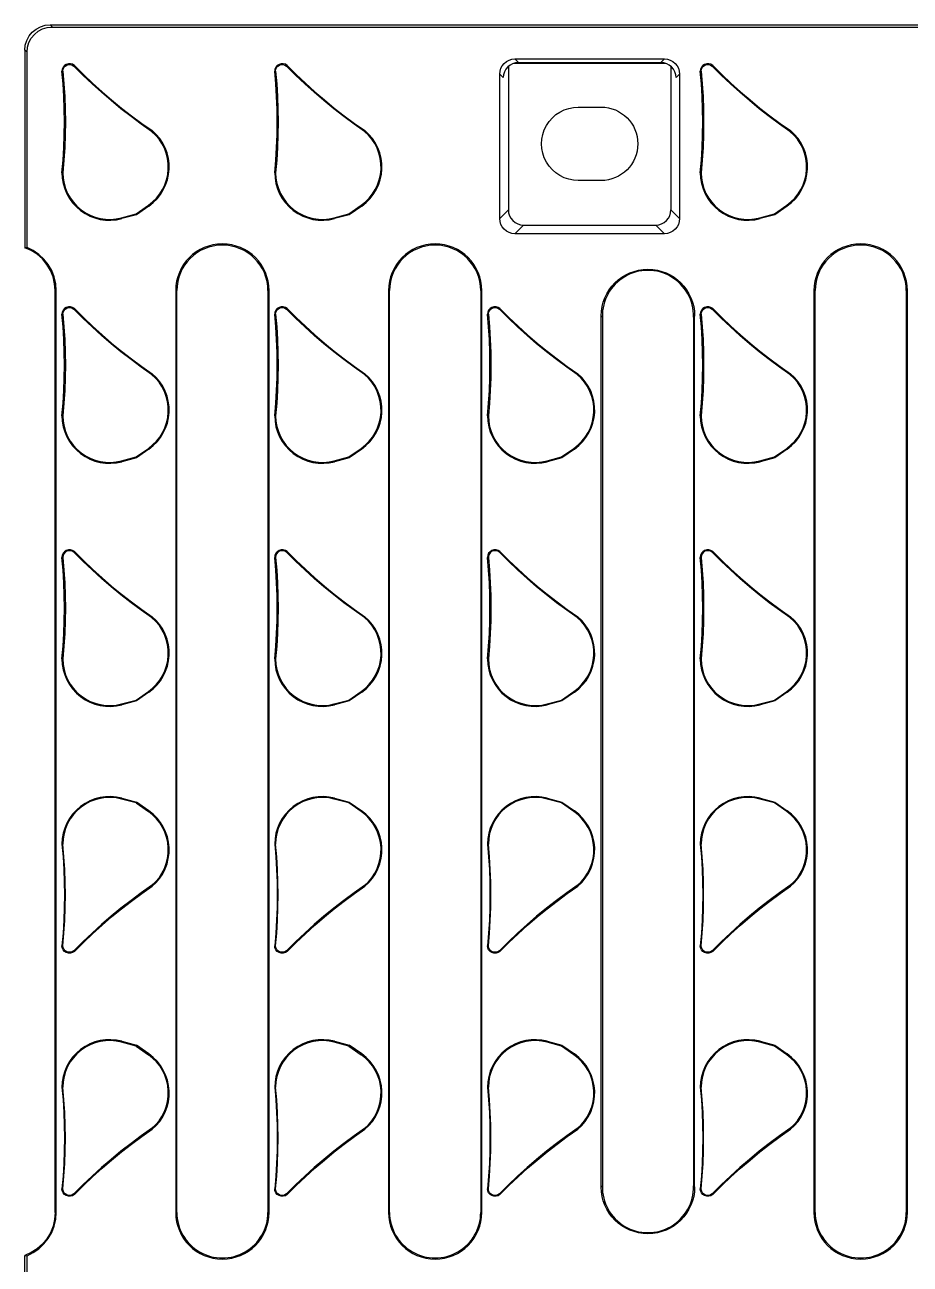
# Model space of a CAD drawing. Header units: millimetres. Extents: x 29006 to 29645, y 5570 to 5801.
# Drawn here: x 29339.55 to 29374.65, y 5623.56 to 5672.71 of the extents above; entities that cross this region are included whole.
import ezdxf

# ---------------------------------------------------------------- set-up
doc = ezdxf.new("R2010")
doc.units = ezdxf.units.MM

msp = doc.modelspace()

# ---------------------------------------------------------------- linework, layer by layer
at = {"color": 0}
for points in [[(29339.64, 5671.619), (29339.552, 5671.707), (29339.571, 5671.902), (29339.628, 5672.09), (29339.72, 5672.263), (29339.844, 5672.415), (29339.996, 5672.539), (29340.169, 5672.631), (29340.357, 5672.688), (29340.552, 5672.707), (29340.64, 5672.619)], [(29340.552, 5672.707), (29340.556, 5672.707), (29366.044, 5672.707), (29366.668, 5672.707), (29412.435, 5672.707), (29413.06, 5672.707), (29438.548, 5672.707), (29438.552, 5672.707)], [(29339.64, 5616.165), (29339.64, 5623.901), (29339.886, 5624.022), (29340.112, 5624.179), (29340.313, 5624.367), (29340.483, 5624.582), (29340.62, 5624.821), (29340.719, 5625.076), (29340.78, 5625.345), (29340.8, 5625.619), (29340.8, 5662.165), (29340.78, 5662.439), (29340.719, 5662.707), (29340.62, 5662.963), (29340.483, 5663.201), (29340.313, 5663.417), (29340.112, 5663.605), (29339.886, 5663.761), (29339.64, 5663.882), (29339.64, 5671.619), (29339.659, 5671.815), (29339.716, 5672.002), (29339.808, 5672.175), (29339.932, 5672.327), (29340.084, 5672.451), (29340.257, 5672.543), (29340.445, 5672.6), (29340.64, 5672.619), (29438.464, 5672.619)], [(29339.552, 5671.707), (29339.552, 5671.703), (29339.552, 5665.193), (29339.552, 5663.869), (29339.596, 5663.876), (29339.64, 5663.882)], [(29358.977, 5671.352), (29359.118, 5671.211), (29359, 5671.2), (29358.888, 5671.165), (29358.784, 5671.11), (29358.693, 5671.036), (29358.619, 5670.945), (29358.563, 5670.841), (29358.529, 5670.728), (29358.518, 5670.611), (29358.377, 5670.752)], [(29358.939, 5671.184), (29364.944, 5671.184)], [(29359.118, 5671.211), (29364.765, 5671.211)], [(29365.506, 5670.752), (29365.365, 5670.611), (29365.354, 5670.728), (29365.32, 5670.841), (29365.264, 5670.945), (29365.19, 5671.036), (29365.099, 5671.11), (29364.995, 5671.165), (29364.883, 5671.2), (29364.765, 5671.211), (29364.906, 5671.352)], [(29341.059, 5670.868), (29341.103, 5670.366), (29341.134, 5669.862), (29341.153, 5669.358), (29341.159, 5668.854), (29341.153, 5668.349), (29341.134, 5667.845), (29341.103, 5667.342), (29341.059, 5666.84), (29341.023, 5666.841), (29341.067, 5667.344), (29341.099, 5667.846), (29341.117, 5668.35), (29341.124, 5668.854), (29341.117, 5669.358), (29341.099, 5669.862), (29341.067, 5670.364), (29341.023, 5670.866)], [(29341.518, 5671.097), (29341.875, 5670.741), (29342.24, 5670.394), (29342.613, 5670.055), (29342.995, 5669.727), (29343.385, 5669.407), (29343.783, 5669.098), (29344.189, 5668.799), (29344.602, 5668.51), (29344.58, 5668.482), (29344.167, 5668.771), (29343.762, 5669.071), (29343.363, 5669.38), (29342.973, 5669.7), (29342.591, 5670.029), (29342.217, 5670.367), (29341.851, 5670.715), (29341.494, 5671.071)], [(29349.492, 5670.868), (29349.536, 5670.366), (29349.567, 5669.862), (29349.586, 5669.358), (29349.593, 5668.854), (29349.586, 5668.349), (29349.567, 5667.845), (29349.536, 5667.342), (29349.492, 5666.84), (29349.457, 5666.841), (29349.501, 5667.344), (29349.532, 5667.846), (29349.551, 5668.35), (29349.558, 5668.854), (29349.551, 5669.358), (29349.532, 5669.862), (29349.501, 5670.364), (29349.457, 5670.866)], [(29349.952, 5671.097), (29350.308, 5670.741), (29350.673, 5670.394), (29351.047, 5670.055), (29351.429, 5669.727), (29351.819, 5669.407), (29352.217, 5669.098), (29352.622, 5668.799), (29353.035, 5668.51), (29353.014, 5668.482), (29352.601, 5668.771), (29352.195, 5669.071), (29351.797, 5669.38), (29351.406, 5669.7), (29351.024, 5670.029), (29350.65, 5670.367), (29350.285, 5670.715), (29349.928, 5671.071)], [(29358.72, 5671.06), (29358.72, 5665.366), (29358.377, 5665.024)], [(29365.163, 5671.06), (29365.163, 5665.366), (29365.506, 5665.024)], [(29366.36, 5670.868), (29366.404, 5670.366), (29366.435, 5669.862), (29366.454, 5669.358), (29366.46, 5668.854), (29366.454, 5668.349), (29366.435, 5667.845), (29366.404, 5667.342), (29366.36, 5666.84), (29366.324, 5666.841), (29366.368, 5667.344), (29366.4, 5667.846), (29366.419, 5668.35), (29366.425, 5668.854), (29366.419, 5669.358), (29366.4, 5669.862), (29366.368, 5670.364), (29366.324, 5670.866)], [(29366.819, 5671.097), (29367.176, 5670.741), (29367.541, 5670.394), (29367.914, 5670.055), (29368.297, 5669.727), (29368.687, 5669.407), (29369.085, 5669.098), (29369.49, 5668.799), (29369.903, 5668.51), (29369.882, 5668.482), (29369.468, 5668.771), (29369.063, 5669.071), (29368.664, 5669.38), (29368.274, 5669.7), (29367.892, 5670.029), (29367.518, 5670.367), (29367.152, 5670.715), (29366.796, 5671.071)], [(29343.963, 5665.209), (29343.978, 5665.177), (29343.396, 5665.021), (29343.387, 5665.055), (29343.963, 5665.209), (29344.451, 5665.551), (29344.471, 5665.522), (29343.978, 5665.177)], [(29352.396, 5665.209), (29352.411, 5665.177), (29351.829, 5665.021), (29351.821, 5665.055), (29352.396, 5665.209), (29352.885, 5665.551), (29352.905, 5665.522), (29352.411, 5665.177)], [(29358.72, 5665.366), (29358.731, 5665.249), (29358.765, 5665.137), (29358.821, 5665.033), (29358.895, 5664.942), (29358.986, 5664.867), (29359.09, 5664.812), (29359.203, 5664.778), (29359.32, 5664.766), (29358.977, 5664.424)], [(29364.906, 5664.424), (29364.563, 5664.766), (29364.68, 5664.778), (29364.793, 5664.812), (29364.897, 5664.867), (29364.988, 5664.942), (29365.062, 5665.033), (29365.118, 5665.137), (29365.152, 5665.249), (29365.163, 5665.366)], [(29369.264, 5665.209), (29369.279, 5665.177), (29368.697, 5665.021), (29368.688, 5665.055), (29369.264, 5665.209), (29369.752, 5665.551), (29369.773, 5665.522), (29369.279, 5665.177)], [(29359.32, 5664.766), (29364.563, 5664.766)], [(29340.8, 5662.165), (29340.757, 5662.165), (29340.735, 5662.442), (29340.672, 5662.712), (29340.568, 5662.97), (29340.425, 5663.208), (29340.248, 5663.422), (29340.04, 5663.606), (29339.806, 5663.756), (29339.552, 5663.869)], [(29340.8, 5625.619), (29340.757, 5625.619), (29340.757, 5662.165)], [(29341.518, 5661.459), (29341.875, 5661.102), (29342.24, 5660.755), (29342.613, 5660.417), (29342.995, 5660.088), (29343.385, 5659.769), (29343.783, 5659.46), (29344.189, 5659.161), (29344.602, 5658.871), (29344.58, 5658.843), (29344.167, 5659.133), (29343.762, 5659.432), (29343.363, 5659.742), (29342.973, 5660.061), (29342.591, 5660.39), (29342.217, 5660.729), (29341.851, 5661.076), (29341.494, 5661.433)], [(29349.952, 5661.459), (29350.308, 5661.102), (29350.673, 5660.755), (29351.047, 5660.417), (29351.429, 5660.088), (29351.819, 5659.769), (29352.217, 5659.46), (29352.622, 5659.161), (29353.035, 5658.871), (29353.014, 5658.843), (29352.601, 5659.133), (29352.195, 5659.432), (29351.797, 5659.742), (29351.406, 5660.061), (29351.024, 5660.39), (29350.65, 5660.729), (29350.285, 5661.076), (29349.928, 5661.433)], [(29358.386, 5661.459), (29358.742, 5661.102), (29359.107, 5660.755), (29359.481, 5660.417), (29359.863, 5660.088), (29360.253, 5659.769), (29360.651, 5659.46), (29361.056, 5659.161), (29361.469, 5658.871), (29361.448, 5658.843), (29361.035, 5659.133), (29360.629, 5659.432), (29360.231, 5659.742), (29359.84, 5660.061), (29359.458, 5660.39), (29359.084, 5660.729), (29358.718, 5661.076), (29358.362, 5661.433)], [(29366.819, 5661.459), (29367.176, 5661.102), (29367.541, 5660.755), (29367.914, 5660.417), (29368.297, 5660.088), (29368.687, 5659.769), (29369.085, 5659.46), (29369.49, 5659.161), (29369.903, 5658.871), (29369.882, 5658.843), (29369.468, 5659.133), (29369.063, 5659.432), (29368.664, 5659.742), (29368.274, 5660.061), (29367.892, 5660.39), (29367.518, 5660.729), (29367.152, 5661.076), (29366.796, 5661.433)], [(29341.059, 5661.229), (29341.103, 5660.727), (29341.134, 5660.224), (29341.153, 5659.719), (29341.159, 5659.215), (29341.153, 5658.711), (29341.134, 5658.207), (29341.103, 5657.703), (29341.059, 5657.201), (29341.023, 5657.203), (29341.067, 5657.705), (29341.099, 5658.208), (29341.117, 5658.711), (29341.124, 5659.215), (29341.117, 5659.719), (29341.099, 5660.223), (29341.067, 5660.726), (29341.023, 5661.228)], [(29349.492, 5661.229), (29349.536, 5660.727), (29349.567, 5660.224), (29349.586, 5659.719), (29349.593, 5659.215), (29349.586, 5658.711), (29349.567, 5658.207), (29349.536, 5657.703), (29349.492, 5657.201), (29349.457, 5657.203), (29349.501, 5657.705), (29349.532, 5658.208), (29349.551, 5658.711), (29349.558, 5659.215), (29349.551, 5659.719), (29349.532, 5660.223), (29349.501, 5660.726), (29349.457, 5661.228)], [(29357.926, 5661.229), (29357.97, 5660.727), (29358.001, 5660.224), (29358.02, 5659.719), (29358.026, 5659.215), (29358.02, 5658.711), (29358.001, 5658.207), (29357.97, 5657.703), (29357.926, 5657.201), (29357.891, 5657.203), (29357.935, 5657.705), (29357.966, 5658.208), (29357.985, 5658.711), (29357.991, 5659.215), (29357.985, 5659.719), (29357.966, 5660.223), (29357.935, 5660.726), (29357.891, 5661.228)], [(29366.36, 5661.229), (29366.404, 5660.727), (29366.435, 5660.224), (29366.454, 5659.719), (29366.46, 5659.215), (29366.454, 5658.711), (29366.435, 5658.207), (29366.404, 5657.703), (29366.36, 5657.201), (29366.324, 5657.203), (29366.368, 5657.705), (29366.4, 5658.208), (29366.419, 5658.711), (29366.425, 5659.215), (29366.419, 5659.719), (29366.4, 5660.223), (29366.368, 5660.726), (29366.324, 5661.228)], [(29343.963, 5655.57), (29343.978, 5655.538), (29343.396, 5655.382), (29343.387, 5655.416), (29343.963, 5655.57), (29344.451, 5655.913), (29344.471, 5655.884), (29343.978, 5655.538)], [(29352.396, 5655.57), (29352.411, 5655.538), (29351.829, 5655.382), (29351.821, 5655.416), (29352.396, 5655.57), (29352.885, 5655.913), (29352.905, 5655.884), (29352.411, 5655.538)], [(29360.83, 5655.57), (29360.845, 5655.538), (29360.263, 5655.382), (29360.254, 5655.416), (29360.83, 5655.57), (29361.319, 5655.913), (29361.339, 5655.884), (29360.845, 5655.538)], [(29369.264, 5655.57), (29369.279, 5655.538), (29368.697, 5655.382), (29368.688, 5655.416), (29369.264, 5655.57), (29369.752, 5655.913), (29369.773, 5655.884), (29369.279, 5655.538)], [(29341.494, 5651.794), (29341.518, 5651.82), (29341.446, 5651.865), (29341.364, 5651.888), (29341.279, 5651.887), (29341.197, 5651.862), (29341.126, 5651.816), (29341.071, 5651.751), (29341.035, 5651.674), (29341.023, 5651.589), (29341.059, 5651.591)], [(29341.518, 5651.82), (29341.875, 5651.464), (29342.24, 5651.116), (29342.613, 5650.778), (29342.995, 5650.45), (29343.385, 5650.13), (29343.783, 5649.821), (29344.189, 5649.522), (29344.602, 5649.233), (29344.58, 5649.205), (29344.167, 5649.494), (29343.762, 5649.794), (29343.363, 5650.103), (29342.973, 5650.423), (29342.591, 5650.752), (29342.217, 5651.09), (29341.851, 5651.438), (29341.494, 5651.794), (29341.431, 5651.833), (29341.358, 5651.853), (29341.284, 5651.852), (29341.212, 5651.831), (29341.149, 5651.79), (29341.101, 5651.733), (29341.07, 5651.665), (29341.059, 5651.591), (29341.103, 5651.088), (29341.134, 5650.585), (29341.153, 5650.081), (29341.159, 5649.577), (29341.153, 5649.072), (29341.134, 5648.568), (29341.103, 5648.065), (29341.059, 5647.562), (29341.023, 5647.564), (29341.067, 5648.066), (29341.099, 5648.569), (29341.117, 5649.073), (29341.124, 5649.577), (29341.117, 5650.081), (29341.099, 5650.584), (29341.067, 5651.087), (29341.023, 5651.589)], [(29349.928, 5651.794), (29349.952, 5651.82), (29349.88, 5651.865), (29349.798, 5651.888), (29349.712, 5651.887), (29349.631, 5651.862), (29349.56, 5651.816), (29349.504, 5651.751), (29349.469, 5651.674), (29349.457, 5651.589), (29349.492, 5651.591)], [(29349.952, 5651.82), (29350.308, 5651.464), (29350.673, 5651.116), (29351.047, 5650.778), (29351.429, 5650.45), (29351.819, 5650.13), (29352.217, 5649.821), (29352.622, 5649.522), (29353.035, 5649.233), (29353.014, 5649.205), (29352.601, 5649.494), (29352.195, 5649.794), (29351.797, 5650.103), (29351.406, 5650.423), (29351.024, 5650.752), (29350.65, 5651.09), (29350.285, 5651.438), (29349.928, 5651.794), (29349.864, 5651.833), (29349.792, 5651.853), (29349.717, 5651.852), (29349.646, 5651.831), (29349.583, 5651.79), (29349.535, 5651.733), (29349.503, 5651.665), (29349.492, 5651.591), (29349.536, 5651.088), (29349.567, 5650.585), (29349.586, 5650.081), (29349.593, 5649.577), (29349.586, 5649.072), (29349.567, 5648.568), (29349.536, 5648.065), (29349.492, 5647.562), (29349.457, 5647.564), (29349.501, 5648.066), (29349.532, 5648.569), (29349.551, 5649.073), (29349.558, 5649.577), (29349.551, 5650.081), (29349.532, 5650.584), (29349.501, 5651.087), (29349.457, 5651.589)], [(29358.362, 5651.794), (29358.386, 5651.82), (29358.313, 5651.865), (29358.231, 5651.888), (29358.146, 5651.887), (29358.065, 5651.862), (29357.993, 5651.816), (29357.938, 5651.751), (29357.903, 5651.674), (29357.891, 5651.589), (29357.926, 5651.591)], [(29358.386, 5651.82), (29358.742, 5651.464), (29359.107, 5651.116), (29359.481, 5650.778), (29359.863, 5650.45), (29360.253, 5650.13), (29360.651, 5649.821), (29361.056, 5649.522), (29361.469, 5649.233), (29361.448, 5649.205), (29361.035, 5649.494), (29360.629, 5649.794), (29360.231, 5650.103), (29359.84, 5650.423), (29359.458, 5650.752), (29359.084, 5651.09), (29358.718, 5651.438), (29358.362, 5651.794), (29358.298, 5651.833), (29358.226, 5651.853), (29358.151, 5651.852), (29358.08, 5651.831), (29358.017, 5651.79), (29357.968, 5651.733), (29357.937, 5651.665), (29357.926, 5651.591), (29357.97, 5651.088), (29358.001, 5650.585), (29358.02, 5650.081), (29358.026, 5649.577), (29358.02, 5649.072), (29358.001, 5648.568), (29357.97, 5648.065), (29357.926, 5647.562), (29357.891, 5647.564), (29357.935, 5648.066), (29357.966, 5648.569), (29357.985, 5649.073), (29357.991, 5649.577), (29357.985, 5650.081), (29357.966, 5650.584), (29357.935, 5651.087), (29357.891, 5651.589)], [(29366.796, 5651.794), (29366.819, 5651.82), (29366.747, 5651.865), (29366.665, 5651.888), (29366.58, 5651.887), (29366.498, 5651.862), (29366.427, 5651.816), (29366.372, 5651.751), (29366.336, 5651.674), (29366.324, 5651.589), (29366.36, 5651.591)], [(29366.819, 5651.82), (29367.176, 5651.464), (29367.541, 5651.116), (29367.914, 5650.778), (29368.297, 5650.45), (29368.687, 5650.13), (29369.085, 5649.821), (29369.49, 5649.522), (29369.903, 5649.233), (29369.882, 5649.205), (29369.468, 5649.494), (29369.063, 5649.794), (29368.664, 5650.103), (29368.274, 5650.423), (29367.892, 5650.752), (29367.518, 5651.09), (29367.152, 5651.438), (29366.796, 5651.794), (29366.732, 5651.833), (29366.66, 5651.853), (29366.585, 5651.852), (29366.513, 5651.831), (29366.451, 5651.79), (29366.402, 5651.733), (29366.371, 5651.665), (29366.36, 5651.591), (29366.404, 5651.088), (29366.435, 5650.585), (29366.454, 5650.081), (29366.46, 5649.577), (29366.454, 5649.072), (29366.435, 5648.568), (29366.404, 5648.065), (29366.36, 5647.562), (29366.324, 5647.564), (29366.368, 5648.066), (29366.4, 5648.569), (29366.419, 5649.073), (29366.425, 5649.577), (29366.419, 5650.081), (29366.4, 5650.584), (29366.368, 5651.087), (29366.324, 5651.589)], [(29343.963, 5645.932), (29343.978, 5645.9), (29343.396, 5645.744), (29343.387, 5645.778), (29343.963, 5645.932), (29344.451, 5646.274), (29344.471, 5646.245), (29343.978, 5645.9)], [(29352.396, 5645.932), (29352.411, 5645.9), (29351.829, 5645.744), (29351.821, 5645.778), (29352.396, 5645.932), (29352.885, 5646.274), (29352.905, 5646.245), (29352.411, 5645.9)], [(29360.83, 5645.932), (29360.845, 5645.9), (29360.263, 5645.744), (29360.254, 5645.778), (29360.83, 5645.932), (29361.319, 5646.274), (29361.339, 5646.245), (29360.845, 5645.9)], [(29369.264, 5645.932), (29369.279, 5645.9), (29368.697, 5645.744), (29368.688, 5645.778), (29369.264, 5645.932), (29369.752, 5646.274), (29369.773, 5646.245), (29369.279, 5645.9)], [(29343.963, 5641.851), (29344.451, 5641.509), (29344.471, 5641.538), (29343.978, 5641.884)], [(29352.396, 5641.851), (29352.411, 5641.884), (29352.905, 5641.538), (29352.885, 5641.509), (29352.396, 5641.851), (29351.821, 5642.006), (29351.829, 5642.04), (29352.411, 5641.884)], [(29360.83, 5641.851), (29360.845, 5641.884), (29361.339, 5641.538), (29361.319, 5641.509), (29360.83, 5641.851), (29360.254, 5642.006), (29360.263, 5642.04), (29360.845, 5641.884)], [(29369.264, 5641.851), (29369.279, 5641.884), (29369.773, 5641.538), (29369.752, 5641.509), (29369.264, 5641.851), (29368.688, 5642.006), (29368.697, 5642.04), (29369.279, 5641.884)], [(29341.494, 5635.989), (29341.518, 5635.963), (29341.875, 5636.32), (29342.24, 5636.667), (29342.613, 5637.005), (29342.995, 5637.334), (29343.385, 5637.653), (29343.783, 5637.962), (29344.189, 5638.262), (29344.602, 5638.551), (29344.58, 5638.579), (29344.167, 5638.289), (29343.762, 5637.99), (29343.363, 5637.68), (29342.973, 5637.361), (29342.591, 5637.032), (29342.217, 5636.693), (29341.851, 5636.346), (29341.494, 5635.989), (29341.431, 5635.95), (29341.358, 5635.93), (29341.284, 5635.931), (29341.212, 5635.953), (29341.149, 5635.994), (29341.101, 5636.05), (29341.07, 5636.118), (29341.059, 5636.192)], [(29349.928, 5635.989), (29349.952, 5635.963), (29350.308, 5636.32), (29350.673, 5636.667), (29351.047, 5637.005), (29351.429, 5637.334), (29351.819, 5637.653), (29352.217, 5637.962), (29352.622, 5638.262), (29353.035, 5638.551), (29353.014, 5638.579), (29352.601, 5638.289), (29352.195, 5637.99), (29351.797, 5637.68), (29351.406, 5637.361), (29351.024, 5637.032), (29350.65, 5636.693), (29350.285, 5636.346), (29349.928, 5635.989), (29349.864, 5635.95), (29349.792, 5635.93), (29349.717, 5635.931), (29349.646, 5635.953), (29349.583, 5635.994), (29349.535, 5636.05), (29349.503, 5636.118), (29349.492, 5636.192)], [(29358.362, 5635.989), (29358.386, 5635.963), (29358.742, 5636.32), (29359.107, 5636.667), (29359.481, 5637.005), (29359.863, 5637.334), (29360.253, 5637.653), (29360.651, 5637.962), (29361.056, 5638.262), (29361.469, 5638.551), (29361.448, 5638.579), (29361.035, 5638.289), (29360.629, 5637.99), (29360.231, 5637.68), (29359.84, 5637.361), (29359.458, 5637.032), (29359.084, 5636.693), (29358.718, 5636.346), (29358.362, 5635.989), (29358.298, 5635.95), (29358.226, 5635.93), (29358.151, 5635.931), (29358.08, 5635.953), (29358.017, 5635.994), (29357.968, 5636.05), (29357.937, 5636.118), (29357.926, 5636.192)], [(29366.796, 5635.989), (29366.819, 5635.963), (29367.176, 5636.32), (29367.541, 5636.667), (29367.914, 5637.005), (29368.297, 5637.334), (29368.687, 5637.653), (29369.085, 5637.962), (29369.49, 5638.262), (29369.903, 5638.551), (29369.882, 5638.579), (29369.468, 5638.289), (29369.063, 5637.99), (29368.664, 5637.68), (29368.274, 5637.361), (29367.892, 5637.032), (29367.518, 5636.693), (29367.152, 5636.346), (29366.796, 5635.989), (29366.732, 5635.95), (29366.66, 5635.93), (29366.585, 5635.931), (29366.513, 5635.953), (29366.451, 5635.994), (29366.402, 5636.05), (29366.371, 5636.118), (29366.36, 5636.192)], [(29341.518, 5635.963), (29341.446, 5635.918), (29341.364, 5635.895), (29341.279, 5635.896), (29341.197, 5635.921), (29341.126, 5635.968), (29341.071, 5636.032), (29341.035, 5636.11), (29341.023, 5636.194)], [(29349.952, 5635.963), (29349.88, 5635.918), (29349.798, 5635.895), (29349.712, 5635.896), (29349.631, 5635.921), (29349.56, 5635.968), (29349.504, 5636.032), (29349.469, 5636.11), (29349.457, 5636.194)], [(29358.386, 5635.963), (29358.313, 5635.918), (29358.231, 5635.895), (29358.146, 5635.896), (29358.065, 5635.921), (29357.993, 5635.968), (29357.938, 5636.032), (29357.903, 5636.11), (29357.891, 5636.194)], [(29366.819, 5635.963), (29366.747, 5635.918), (29366.665, 5635.895), (29366.58, 5635.896), (29366.498, 5635.921), (29366.427, 5635.968), (29366.372, 5636.032), (29366.336, 5636.11), (29366.324, 5636.194)], [(29360.83, 5632.213), (29360.845, 5632.245), (29361.339, 5631.9), (29361.319, 5631.871), (29360.83, 5632.213), (29360.254, 5632.367), (29360.263, 5632.401), (29360.845, 5632.245)], [(29369.264, 5632.213), (29369.279, 5632.245), (29369.773, 5631.9), (29369.752, 5631.871), (29369.264, 5632.213), (29368.688, 5632.367), (29368.697, 5632.401), (29369.279, 5632.245)], [(29343.963, 5632.213), (29344.451, 5631.871), (29344.471, 5631.9), (29343.978, 5632.245)], [(29352.396, 5632.213), (29352.885, 5631.871), (29352.905, 5631.9), (29352.411, 5632.245)], [(29341.494, 5626.35), (29341.518, 5626.325), (29341.875, 5626.681), (29342.24, 5627.028), (29342.613, 5627.367), (29342.995, 5627.695), (29343.385, 5628.014), (29343.783, 5628.324), (29344.189, 5628.623), (29344.602, 5628.912), (29344.58, 5628.94), (29344.167, 5628.651), (29343.762, 5628.351), (29343.363, 5628.042), (29342.973, 5627.722), (29342.591, 5627.393), (29342.217, 5627.055), (29341.851, 5626.707), (29341.494, 5626.35), (29341.431, 5626.311), (29341.358, 5626.292), (29341.284, 5626.293), (29341.212, 5626.314), (29341.149, 5626.355), (29341.101, 5626.412), (29341.07, 5626.48), (29341.059, 5626.554)], [(29349.928, 5626.35), (29349.952, 5626.325), (29350.308, 5626.681), (29350.673, 5627.028), (29351.047, 5627.367), (29351.429, 5627.695), (29351.819, 5628.014), (29352.217, 5628.324), (29352.622, 5628.623), (29353.035, 5628.912), (29353.014, 5628.94), (29352.601, 5628.651), (29352.195, 5628.351), (29351.797, 5628.042), (29351.406, 5627.722), (29351.024, 5627.393), (29350.65, 5627.055), (29350.285, 5626.707), (29349.928, 5626.35), (29349.864, 5626.311), (29349.792, 5626.292), (29349.717, 5626.293), (29349.646, 5626.314), (29349.583, 5626.355), (29349.535, 5626.412), (29349.503, 5626.48), (29349.492, 5626.554)], [(29358.362, 5626.35), (29358.386, 5626.325), (29358.742, 5626.681), (29359.107, 5627.028), (29359.481, 5627.367), (29359.863, 5627.695), (29360.253, 5628.014), (29360.651, 5628.324), (29361.056, 5628.623), (29361.469, 5628.912), (29361.448, 5628.94), (29361.035, 5628.651), (29360.629, 5628.351), (29360.231, 5628.042), (29359.84, 5627.722), (29359.458, 5627.393), (29359.084, 5627.055), (29358.718, 5626.707), (29358.362, 5626.35), (29358.298, 5626.311), (29358.226, 5626.292), (29358.151, 5626.293), (29358.08, 5626.314), (29358.017, 5626.355), (29357.968, 5626.412), (29357.937, 5626.48), (29357.926, 5626.554)], [(29366.796, 5626.35), (29366.819, 5626.325), (29367.176, 5626.681), (29367.541, 5627.028), (29367.914, 5627.367), (29368.297, 5627.695), (29368.687, 5628.014), (29369.085, 5628.324), (29369.49, 5628.623), (29369.903, 5628.912), (29369.882, 5628.94), (29369.468, 5628.651), (29369.063, 5628.351), (29368.664, 5628.042), (29368.274, 5627.722), (29367.892, 5627.393), (29367.518, 5627.055), (29367.152, 5626.707), (29366.796, 5626.35), (29366.732, 5626.311), (29366.66, 5626.292), (29366.585, 5626.293), (29366.513, 5626.314), (29366.451, 5626.355), (29366.402, 5626.412), (29366.371, 5626.48), (29366.36, 5626.554)], [(29341.518, 5626.325), (29341.446, 5626.28), (29341.364, 5626.257), (29341.279, 5626.258), (29341.197, 5626.282), (29341.126, 5626.329), (29341.071, 5626.394), (29341.035, 5626.471), (29341.023, 5626.556)], [(29349.952, 5626.325), (29349.88, 5626.28), (29349.798, 5626.257), (29349.712, 5626.258), (29349.631, 5626.282), (29349.56, 5626.329), (29349.504, 5626.394), (29349.469, 5626.471), (29349.457, 5626.556)], [(29358.386, 5626.325), (29358.313, 5626.28), (29358.231, 5626.257), (29358.146, 5626.258), (29358.065, 5626.282), (29357.993, 5626.329), (29357.938, 5626.394), (29357.903, 5626.471), (29357.891, 5626.556)], [(29366.819, 5626.325), (29366.747, 5626.28), (29366.665, 5626.257), (29366.58, 5626.258), (29366.498, 5626.282), (29366.427, 5626.329), (29366.372, 5626.394), (29366.336, 5626.471), (29366.324, 5626.556)], [(29340.757, 5625.619), (29340.735, 5625.342), (29340.672, 5625.071), (29340.568, 5624.814), (29340.425, 5624.575), (29340.248, 5624.361), (29340.04, 5624.177), (29339.806, 5624.027), (29339.552, 5623.915), (29339.596, 5623.908), (29339.64, 5623.901)], [(29339.64, 5616.165), (29339.552, 5616.077), (29339.552, 5616.081), (29339.552, 5622.59), (29339.552, 5623.915)]]:
    msp.add_lwpolyline(points, dxfattribs=at)
for points in [[(29341.023, 5670.866), (29341.059, 5670.868), (29341.07, 5670.942), (29341.101, 5671.01), (29341.149, 5671.067), (29341.212, 5671.108), (29341.284, 5671.129), (29341.358, 5671.13), (29341.431, 5671.11), (29341.494, 5671.071), (29341.518, 5671.097), (29341.446, 5671.142), (29341.364, 5671.165), (29341.279, 5671.164), (29341.197, 5671.139), (29341.126, 5671.093), (29341.071, 5671.028), (29341.035, 5670.951)], [(29349.457, 5670.866), (29349.492, 5670.868), (29349.503, 5670.942), (29349.535, 5671.01), (29349.583, 5671.067), (29349.646, 5671.108), (29349.717, 5671.129), (29349.792, 5671.13), (29349.864, 5671.11), (29349.928, 5671.071), (29349.952, 5671.097), (29349.88, 5671.142), (29349.798, 5671.165), (29349.712, 5671.164), (29349.631, 5671.139), (29349.56, 5671.093), (29349.504, 5671.028), (29349.469, 5670.951)], [(29365.506, 5670.752), (29365.506, 5665.024), (29365.494, 5664.907), (29365.46, 5664.794), (29365.405, 5664.69), (29365.33, 5664.599), (29365.239, 5664.525), (29365.136, 5664.47), (29365.023, 5664.435), (29364.906, 5664.424), (29358.977, 5664.424), (29358.86, 5664.435), (29358.747, 5664.47), (29358.644, 5664.525), (29358.553, 5664.599), (29358.478, 5664.69), (29358.423, 5664.794), (29358.389, 5664.907), (29358.377, 5665.024), (29358.377, 5670.752), (29358.389, 5670.869), (29358.423, 5670.981), (29358.478, 5671.085), (29358.553, 5671.176), (29358.644, 5671.251), (29358.747, 5671.306), (29358.86, 5671.34), (29358.977, 5671.352), (29364.906, 5671.352), (29365.023, 5671.34), (29365.136, 5671.306), (29365.239, 5671.251), (29365.33, 5671.176), (29365.405, 5671.085), (29365.46, 5670.981), (29365.494, 5670.869)], [(29366.324, 5670.866), (29366.36, 5670.868), (29366.371, 5670.942), (29366.402, 5671.01), (29366.451, 5671.067), (29366.513, 5671.108), (29366.585, 5671.129), (29366.66, 5671.13), (29366.732, 5671.11), (29366.796, 5671.071), (29366.819, 5671.097), (29366.747, 5671.142), (29366.665, 5671.165), (29366.58, 5671.164), (29366.498, 5671.139), (29366.427, 5671.093), (29366.372, 5671.028), (29366.336, 5670.951)], [(29345.576, 5625.619), (29345.576, 5662.165), (29345.532, 5662.165), (29345.532, 5625.619)], [(29349.191, 5625.619), (29349.234, 5625.619), (29349.234, 5662.165), (29349.191, 5662.165)], [(29354.01, 5625.619), (29354.01, 5662.165), (29353.966, 5662.165), (29353.966, 5625.619)], [(29357.624, 5625.619), (29357.668, 5625.619), (29357.668, 5662.165), (29357.624, 5662.165)], [(29370.877, 5625.619), (29370.877, 5662.165), (29370.833, 5662.165), (29370.833, 5625.619)], [(29374.492, 5625.619), (29374.535, 5625.619), (29374.535, 5662.165), (29374.492, 5662.165)], [(29341.023, 5661.228), (29341.059, 5661.229), (29341.07, 5661.303), (29341.101, 5661.371), (29341.149, 5661.428), (29341.212, 5661.469), (29341.284, 5661.491), (29341.358, 5661.492), (29341.431, 5661.472), (29341.494, 5661.433), (29341.518, 5661.459), (29341.446, 5661.504), (29341.364, 5661.527), (29341.279, 5661.526), (29341.197, 5661.501), (29341.126, 5661.454), (29341.071, 5661.39), (29341.035, 5661.312)], [(29349.457, 5661.228), (29349.492, 5661.229), (29349.503, 5661.303), (29349.535, 5661.371), (29349.583, 5661.428), (29349.646, 5661.469), (29349.717, 5661.491), (29349.792, 5661.492), (29349.864, 5661.472), (29349.928, 5661.433), (29349.952, 5661.459), (29349.88, 5661.504), (29349.798, 5661.527), (29349.712, 5661.526), (29349.631, 5661.501), (29349.56, 5661.454), (29349.504, 5661.39), (29349.469, 5661.312)], [(29357.891, 5661.228), (29357.926, 5661.229), (29357.937, 5661.303), (29357.968, 5661.371), (29358.017, 5661.428), (29358.08, 5661.469), (29358.151, 5661.491), (29358.226, 5661.492), (29358.298, 5661.472), (29358.362, 5661.433), (29358.386, 5661.459), (29358.313, 5661.504), (29358.231, 5661.527), (29358.146, 5661.526), (29358.065, 5661.501), (29357.993, 5661.454), (29357.938, 5661.39), (29357.903, 5661.312)], [(29366.324, 5661.228), (29366.36, 5661.229), (29366.371, 5661.303), (29366.402, 5661.371), (29366.451, 5661.428), (29366.513, 5661.469), (29366.585, 5661.491), (29366.66, 5661.492), (29366.732, 5661.472), (29366.796, 5661.433), (29366.819, 5661.459), (29366.747, 5661.504), (29366.665, 5661.527), (29366.58, 5661.526), (29366.498, 5661.501), (29366.427, 5661.454), (29366.372, 5661.39), (29366.336, 5661.312)], [(29343.978, 5641.884), (29343.963, 5641.851), (29343.387, 5642.006), (29343.396, 5642.04)], [(29341.023, 5640.219), (29341.067, 5639.717), (29341.099, 5639.214), (29341.117, 5638.71), (29341.124, 5638.207), (29341.117, 5637.703), (29341.099, 5637.199), (29341.067, 5636.696), (29341.023, 5636.194), (29341.059, 5636.192), (29341.103, 5636.695), (29341.134, 5637.198), (29341.153, 5637.702), (29341.159, 5638.207), (29341.153, 5638.711), (29341.134, 5639.215), (29341.103, 5639.718), (29341.059, 5640.221)], [(29349.457, 5640.219), (29349.501, 5639.717), (29349.532, 5639.214), (29349.551, 5638.71), (29349.558, 5638.207), (29349.551, 5637.703), (29349.532, 5637.199), (29349.501, 5636.696), (29349.457, 5636.194), (29349.492, 5636.192), (29349.536, 5636.695), (29349.567, 5637.198), (29349.586, 5637.702), (29349.593, 5638.207), (29349.586, 5638.711), (29349.567, 5639.215), (29349.536, 5639.718), (29349.492, 5640.221)], [(29357.891, 5640.219), (29357.935, 5639.717), (29357.966, 5639.214), (29357.985, 5638.71), (29357.991, 5638.207), (29357.985, 5637.703), (29357.966, 5637.199), (29357.935, 5636.696), (29357.891, 5636.194), (29357.926, 5636.192), (29357.97, 5636.695), (29358.001, 5637.198), (29358.02, 5637.702), (29358.026, 5638.207), (29358.02, 5638.711), (29358.001, 5639.215), (29357.97, 5639.718), (29357.926, 5640.221)], [(29366.324, 5640.219), (29366.368, 5639.717), (29366.4, 5639.214), (29366.419, 5638.71), (29366.425, 5638.207), (29366.419, 5637.703), (29366.4, 5637.199), (29366.368, 5636.696), (29366.324, 5636.194), (29366.36, 5636.192), (29366.404, 5636.695), (29366.435, 5637.198), (29366.454, 5637.702), (29366.46, 5638.207), (29366.454, 5638.711), (29366.435, 5639.215), (29366.404, 5639.718), (29366.36, 5640.221)], [(29343.978, 5632.245), (29343.963, 5632.213), (29343.387, 5632.367), (29343.396, 5632.401)], [(29352.411, 5632.245), (29352.396, 5632.213), (29351.821, 5632.367), (29351.829, 5632.401)], [(29341.023, 5630.581), (29341.067, 5630.079), (29341.099, 5629.576), (29341.117, 5629.072), (29341.124, 5628.568), (29341.117, 5628.064), (29341.099, 5627.56), (29341.067, 5627.057), (29341.023, 5626.556), (29341.059, 5626.554), (29341.103, 5627.056), (29341.134, 5627.56), (29341.153, 5628.064), (29341.159, 5628.568), (29341.153, 5629.072), (29341.134, 5629.576), (29341.103, 5630.08), (29341.059, 5630.582)], [(29349.457, 5630.581), (29349.501, 5630.079), (29349.532, 5629.576), (29349.551, 5629.072), (29349.558, 5628.568), (29349.551, 5628.064), (29349.532, 5627.56), (29349.501, 5627.057), (29349.457, 5626.556), (29349.492, 5626.554), (29349.536, 5627.056), (29349.567, 5627.56), (29349.586, 5628.064), (29349.593, 5628.568), (29349.586, 5629.072), (29349.567, 5629.576), (29349.536, 5630.08), (29349.492, 5630.582)], [(29357.891, 5630.581), (29357.935, 5630.079), (29357.966, 5629.576), (29357.985, 5629.072), (29357.991, 5628.568), (29357.985, 5628.064), (29357.966, 5627.56), (29357.935, 5627.057), (29357.891, 5626.556), (29357.926, 5626.554), (29357.97, 5627.056), (29358.001, 5627.56), (29358.02, 5628.064), (29358.026, 5628.568), (29358.02, 5629.072), (29358.001, 5629.576), (29357.97, 5630.08), (29357.926, 5630.582)], [(29366.324, 5630.581), (29366.368, 5630.079), (29366.4, 5629.576), (29366.419, 5629.072), (29366.425, 5628.568), (29366.419, 5628.064), (29366.4, 5627.56), (29366.368, 5627.057), (29366.324, 5626.556), (29366.36, 5626.554), (29366.404, 5627.056), (29366.435, 5627.56), (29366.454, 5628.064), (29366.46, 5628.568), (29366.454, 5629.072), (29366.435, 5629.576), (29366.404, 5630.08), (29366.36, 5630.582)]]:
    msp.add_lwpolyline(points, close=True, dxfattribs=at)
for points in [[(29362.393, 5666.532), (29361.49, 5666.532, -1.000036), (29361.49, 5669.444), (29362.393, 5669.444, -0.99998)], [(29362.444, 5661.117), (29362.444, 5626.666), (29362.4, 5626.622), (29362.4, 5661.161), (29362.444, 5661.117), (29362.444, 5661.117), (29362.4, 5661.161, -1), (29366.102, 5661.161), (29366.058, 5661.117), (29366.058, 5626.666), (29366.102, 5626.622), (29366.102, 5661.161), (29366.057, 5661.117), (29366.058, 5661.117, 1.024701)], [(29366.058, 5626.666), (29366.057, 5626.666), (29366.102, 5626.622, -1), (29362.4, 5626.622), (29362.444, 5626.666), (29362.444, 5626.666, 1.024505)]]:
    msp.add_lwpolyline(points, format="xyb", close=True, dxfattribs=at)
for centre, radius, start, end in [((29343.39, 5667.066), 1.849, 305.0015, 49.9466), ((29343.39, 5667.066), 1.885, 305.0008, 49.9894), ((29351.824, 5667.066), 1.849, 305.0015, 49.9466), ((29351.824, 5667.066), 1.885, 305.0008, 49.9894), ((29368.692, 5667.066), 1.849, 305.0015, 49.9466), ((29368.691, 5667.066), 1.885, 305.0192, 49.9846), ((29342.908, 5666.842), 1.885, 180.0092, 284.9967), ((29342.908, 5666.841), 1.849, 180.0506, 285.0003), ((29351.342, 5666.842), 1.885, 180.0092, 284.9967), ((29351.342, 5666.841), 1.849, 180.0506, 285.0003), ((29368.209, 5666.842), 1.885, 180.0107, 285.0036), ((29368.209, 5666.841), 1.849, 180.0506, 285.0003), ((29347.383, 5662.165), 1.851, 0, 180), ((29347.383, 5662.165), 1.807, 0.006, 179.994), ((29355.817, 5662.165), 1.851, 0, 180), ((29355.817, 5662.165), 1.807, 0.006, 179.994), ((29372.684, 5662.165), 1.851, 0, 180), ((29372.685, 5662.165), 1.807, 0.006, 179.994), ((29343.39, 5657.428), 1.884, 304.9934, 49.9962), ((29351.824, 5657.428), 1.884, 304.9934, 49.9962), ((29360.257, 5657.428), 1.885, 305.0118, 49.9914), ((29368.691, 5657.428), 1.885, 305.0118, 49.9914), ((29343.39, 5657.428), 1.849, 305.0015, 49.9466), ((29351.824, 5657.428), 1.849, 305.0015, 49.9466), ((29360.258, 5657.428), 1.849, 305.0015, 49.9466), ((29368.692, 5657.428), 1.849, 305.0015, 49.9466), ((29342.908, 5657.203), 1.885, 179.9985, 284.9967), ((29342.908, 5657.203), 1.849, 180.0506, 285.0003), ((29351.342, 5657.203), 1.885, 179.9985, 284.9967), ((29351.342, 5657.203), 1.849, 180.0506, 285.0003), ((29359.775, 5657.203), 1.885, 179.9985, 284.9967), ((29359.776, 5657.203), 1.849, 180.0506, 285.0003), ((29368.209, 5657.203), 1.885, 179.9999, 285.0036), ((29368.209, 5657.203), 1.849, 180.0506, 285.0003), ((29343.39, 5647.789), 1.85, 305.0091, 49.9397), ((29343.39, 5647.789), 1.885, 305.0008, 49.9894), ((29351.824, 5647.789), 1.85, 305.0091, 49.9397), ((29351.824, 5647.789), 1.885, 305.0008, 49.9894), ((29360.257, 5647.789), 1.85, 305.0091, 49.9397), ((29360.257, 5647.789), 1.885, 305.0192, 49.9846), ((29368.691, 5647.789), 1.85, 305.0091, 49.9397), ((29368.691, 5647.789), 1.885, 305.0192, 49.9846), ((29342.908, 5647.565), 1.885, 180.0146, 284.9806), ((29342.908, 5647.564), 1.849, 180.0506, 285.0003), ((29351.342, 5647.565), 1.885, 180.0146, 284.9806), ((29351.342, 5647.564), 1.849, 180.0506, 285.0003), ((29359.776, 5647.565), 1.885, 180.0146, 284.9806), ((29359.776, 5647.564), 1.849, 180.0506, 285.0003), ((29368.21, 5647.565), 1.885, 180.016, 284.9875), ((29368.209, 5647.564), 1.849, 180.0506, 285.0003), ((29342.908, 5640.219), 1.885, 75.0033, 179.9908), ((29342.908, 5640.22), 1.849, 74.9833, 179.9548), ((29351.342, 5640.219), 1.885, 75.0033, 179.9908), ((29351.341, 5640.22), 1.849, 74.9833, 179.9548), ((29359.775, 5640.219), 1.885, 75.0033, 179.9908), ((29359.775, 5640.22), 1.849, 74.9833, 179.9548), ((29368.209, 5640.219), 1.885, 74.9964, 179.9893), ((29368.209, 5640.22), 1.849, 74.9833, 179.9548), ((29343.39, 5639.994), 1.849, 310.0534, 54.9985), ((29343.39, 5639.994), 1.884, 310.0038, 55.0066), ((29351.824, 5639.994), 1.849, 310.0534, 54.9985), ((29351.824, 5639.994), 1.884, 310.0038, 55.0066), ((29360.258, 5639.994), 1.849, 310.0534, 54.9985), ((29360.257, 5639.994), 1.885, 310.0086, 54.9882), ((29368.692, 5639.994), 1.849, 310.0534, 54.9985), ((29368.691, 5639.994), 1.885, 310.0086, 54.9882), ((29342.908, 5630.58), 1.885, 75.0194, 179.9854), ((29342.908, 5630.581), 1.849, 74.9997, 179.9494), ((29351.342, 5630.58), 1.885, 75.0194, 179.9854), ((29351.342, 5630.581), 1.849, 74.9997, 179.9494), ((29359.776, 5630.58), 1.885, 75.0194, 179.9854), ((29359.776, 5630.581), 1.849, 74.9997, 179.9494), ((29368.21, 5630.58), 1.885, 75.0125, 179.984), ((29368.209, 5630.581), 1.849, 74.9997, 179.9494), ((29343.39, 5630.356), 1.85, 310.0603, 54.9909), ((29343.39, 5630.356), 1.885, 310.0106, 54.9992), ((29351.824, 5630.356), 1.85, 310.0603, 54.9909), ((29351.824, 5630.356), 1.885, 310.0106, 54.9992), ((29360.257, 5630.356), 1.85, 310.0603, 54.9909), ((29360.257, 5630.356), 1.885, 310.0154, 54.9808), ((29368.691, 5630.356), 1.85, 310.0603, 54.9909), ((29368.691, 5630.356), 1.885, 310.0154, 54.9808), ((29347.383, 5625.619), 1.851, 180, 0), ((29347.383, 5625.619), 1.807, 179.9948, 0.0052), ((29355.817, 5625.619), 1.851, 180, 0), ((29355.817, 5625.619), 1.807, 179.9948, 0.0052), ((29372.684, 5625.619), 1.851, 180, 0), ((29372.685, 5625.619), 1.807, 179.9948, 0.0052)]:
    msp.add_arc(centre, radius, start, end, dxfattribs=at)

doc.saveas('drawing.dxf')
